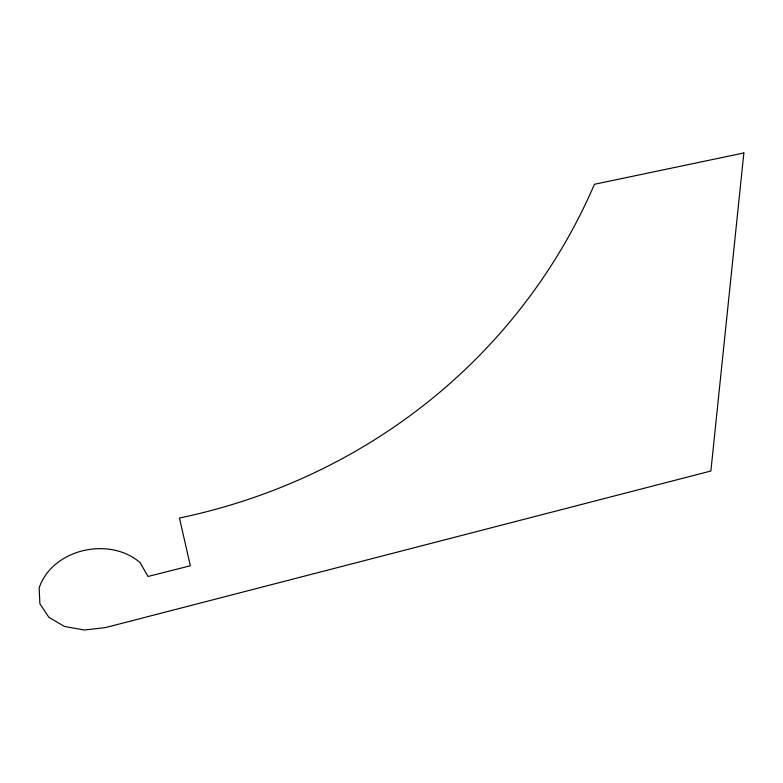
<?xml version="1.0" encoding="UTF-8"?>
<svg xmlns="http://www.w3.org/2000/svg" width="783" height="783" viewBox="0 0 783 783"><rect width="100%" height="100%" fill="white"/><g stroke="black" fill="none" stroke-linecap="round" stroke-linejoin="round"><path stroke-width="1.17" d="M743.85 152.969L710.886 471.004L105.46 627.594L84.388 630.031L64.558 626.478L48.898 617.337L39.894 603.82L39.15 587.896C52.451 548.775 109.591 536.169 140.088 562.605L148.026 576.474L190.347 565.776L179.454 518.033A629.649 594.747 30.8 0 0 594.444 184.279L743.85 152.969"/></g></svg>
